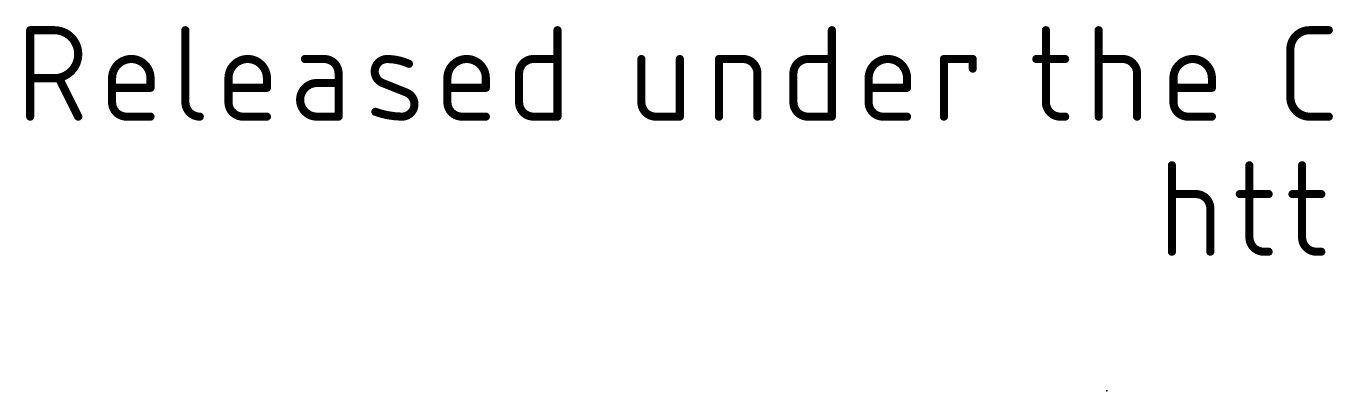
# Model space of a CAD drawing. Extents: x -25.4 to 61.2, y -12 to 25.5.
# Drawn here: x -25.4 to -0.83, y -11.43 to -4.57 of the extents above; entities that cross this region are included whole.
import ezdxf

# ---------------------------------------------------------------- set-up
doc = ezdxf.new("R2010")
doc.units = 0
doc.layers.add('23', color=53, linetype='CONTINUOUS')
doc.layers.add('51', color=53, linetype='CONTINUOUS')

msp = doc.modelspace()

# ---------------------------------------------------------------- linework, layer by layer
at = {"layer": '23'}
msp.add_point((-5.08, -11.43), dxfattribs=at)
at = {"layer": '51', "const_width": 0.1524}
for points in [[(-25.3238, -6.2738), (-25.3238, -4.6482)], [(-25.3238, -4.6482), (-24.8722, -4.6482)], [(-22.4053, -4.6482), (-22.4053, -6.0029)], [(-15.4093, -4.6482), (-15.4093, -6.2738)], [(-10.251, -4.6482), (-10.251, -6.2738)], [(-6.2259, -4.6482), (-6.2259, -6.0029)], [(-5.2347, -6.2738), (-5.2347, -4.6482)], [(-1.2683, -4.6482), (-0.9071, -4.6482)], [(-19.7964, -5.1901), (-20.1577, -5.1901)], [(-15.8608, -5.1901), (-15.4093, -5.1901)], [(-13.8319, -5.1901), (-13.8319, -6.0029)], [(-13.1094, -6.2738), (-13.1094, -5.1901)], [(-12.3729, -6.2738), (-12.3729, -5.1901)], [(-12.3729, -5.1901), (-11.9214, -5.1901)], [(-10.7025, -5.1901), (-10.251, -5.1901)], [(-8.144, -6.2738), (-8.144, -5.1901)], [(-8.144, -5.1901), (-7.6022, -5.1901)], [(-7.6022, -5.1901), (-7.6022, -5.3707)], [(-6.4065, -5.1901), (-5.8646, -5.1901)], [(-5.2347, -5.1901), (-4.7831, -5.1901)], [(-1.6296, -5.9126), (-1.6296, -5.0094)], [(-19.5255, -6.2738), (-19.5255, -5.461)], [(-16.1318, -6.0029), (-16.1318, -5.461)], [(-11.6505, -5.461), (-11.6505, -6.2738)], [(-10.9735, -6.0029), (-10.9735, -5.461)], [(-4.5122, -5.461), (-4.5122, -6.2738)], [(-24.8722, -5.5513), (-25.3238, -5.5513)], [(-24.4207, -6.2738), (-24.7819, -5.5513)], [(-23.7837, -6.0029), (-23.7837, -5.5513)], [(-23.0612, -5.5513), (-23.0612, -5.7319)], [(-21.5954, -6.0029), (-21.5954, -5.5513)], [(-20.8729, -5.5513), (-20.8729, -5.7319)], [(-19.5255, -5.6416), (-19.9319, -5.6416)], [(-18.2468, -5.8222), (-18.6984, -5.6416)], [(-17.4791, -6.0029), (-17.4791, -5.5513)], [(-16.7567, -5.5513), (-16.7567, -5.7319)], [(-9.5593, -6.0029), (-9.5593, -5.5513)], [(-8.8368, -5.5513), (-8.8368, -5.7319)], [(-3.8279, -6.0029), (-3.8279, -5.5513)], [(-3.1054, -5.5513), (-3.1054, -5.7319)], [(-23.0612, -5.7319), (-23.7837, -5.7319)], [(-20.8729, -5.7319), (-21.5954, -5.7319)], [(-16.7567, -5.7319), (-17.4791, -5.7319)], [(-8.8368, -5.7319), (-9.5593, -5.7319)], [(-3.1054, -5.7319), (-3.8279, -5.7319)], [(-23.0612, -6.2738), (-23.5128, -6.2738)], [(-20.8729, -6.2738), (-21.3244, -6.2738)], [(-19.9319, -6.2738), (-19.5255, -6.2738)], [(-16.7567, -6.2738), (-17.2082, -6.2738)], [(-15.4093, -6.2738), (-15.8608, -6.2738)], [(-13.5609, -6.2738), (-13.1094, -6.2738)], [(-10.251, -6.2738), (-10.7025, -6.2738)], [(-8.8368, -6.2738), (-9.2884, -6.2738)], [(-5.9549, -6.2738), (-5.8646, -6.2738)], [(-3.1054, -6.2738), (-3.557, -6.2738)], [(-0.9071, -6.2738), (-1.2683, -6.2738)], [(-3.8575, -8.8138), (-3.8575, -7.1882)], [(-2.3998, -7.1882), (-2.3998, -8.5429)], [(-1.4098, -7.1882), (-1.4098, -8.5429)], [(-3.8575, -7.7301), (-3.406, -7.7301)], [(-2.5804, -7.7301), (-2.0386, -7.7301)], [(-1.5905, -7.7301), (-1.0486, -7.7301)], [(-3.135, -8.001), (-3.135, -8.8138)], [(-2.1289, -8.8138), (-2.0386, -8.8138)], [(-1.1389, -8.8138), (-1.0486, -8.8138)]]:
    msp.add_lwpolyline(points, dxfattribs=at)
at = {"layer": '51'}
for points, const_width in [([(-25.2857, -4.6482, 1), (-25.3619, -4.6482)], 0.0762), ([(-25.3238, -4.6101, 1), (-25.3238, -4.6863)], 0.0762), ([(-24.8722, -5.5513, 1), (-24.8722, -4.6482)], 0.1524), ([(-24.8722, -4.6101, 1), (-24.8722, -4.6863)], 0.0762), ([(-24.8722, -4.6863, 1), (-24.8722, -4.6101)], 0.0762), ([(-22.3672, -4.6482, 1), (-22.4434, -4.6482)], 0.0762), ([(-15.3712, -4.6482, 1), (-15.4474, -4.6482)], 0.0762), ([(-10.2129, -4.6482, 1), (-10.2891, -4.6482)], 0.0762), ([(-6.1878, -4.6482, 1), (-6.264, -4.6482)], 0.0762), ([(-5.1966, -4.6482, 1), (-5.2728, -4.6482)], 0.0762), ([(-1.2683, -4.6482, 0.4142), (-1.6296, -5.0094)], 0.1524), ([(-1.2683, -4.6101, 1), (-1.2683, -4.6863)], 0.0762), ([(-1.2683, -4.6863, 1), (-1.2683, -4.6101)], 0.0762), ([(-0.9071, -4.6863, 1), (-0.9071, -4.6101)], 0.0762), ([(-23.0612, -5.5513, 1), (-23.7837, -5.5513)], 0.1524), ([(-20.8729, -5.5513, 1), (-21.5954, -5.5513)], 0.1524), ([(-20.1577, -5.152, 1), (-20.1577, -5.2282)], 0.0762), ([(-19.5255, -5.461, 0.4142), (-19.7964, -5.1901)], 0.1524), ([(-19.7964, -5.152, 1), (-19.7964, -5.2282)], 0.0762), ([(-19.7964, -5.2282, 1), (-19.7964, -5.152)], 0.0762), ([(-18.6081, -5.1901, 0.8318), (-18.6984, -5.6416)], 0.1524), ([(-18.2017, -5.2804, 0.1026), (-18.6081, -5.1901)], 0.1524), ([(-18.6075, -5.152, 1), (-18.6086, -5.2282)], 0.0762), ([(-18.6086, -5.2282, 1), (-18.6075, -5.152)], 0.0762), ([(-16.7567, -5.5513, 1), (-17.4791, -5.5513)], 0.1524), ([(-15.8608, -5.1901, 0.4142), (-16.1318, -5.461)], 0.1524), ([(-15.8608, -5.152, 1), (-15.8608, -5.2282)], 0.0762), ([(-15.8608, -5.2282, 1), (-15.8608, -5.152)], 0.0762), ([(-15.4093, -5.2282, 1), (-15.4093, -5.152)], 0.0762), ([(-13.7938, -5.1901, 1), (-13.87, -5.1901)], 0.0762), ([(-13.0713, -5.1901, 1), (-13.1475, -5.1901)], 0.0762), ([(-12.3348, -5.1901, 1), (-12.411, -5.1901)], 0.0762), ([(-12.3729, -5.152, 1), (-12.3729, -5.2282)], 0.0762), ([(-11.6505, -5.461, 0.4142), (-11.9214, -5.1901)], 0.1524), ([(-11.9214, -5.152, 1), (-11.9214, -5.2282)], 0.0762), ([(-11.9214, -5.2282, 1), (-11.9214, -5.152)], 0.0762), ([(-10.7025, -5.1901, 0.4142), (-10.9735, -5.461)], 0.1524), ([(-10.7025, -5.152, 1), (-10.7025, -5.2282)], 0.0762), ([(-10.7025, -5.2282, 1), (-10.7025, -5.152)], 0.0762), ([(-10.251, -5.2282, 1), (-10.251, -5.152)], 0.0762), ([(-8.8368, -5.5513, 1), (-9.5593, -5.5513)], 0.1524), ([(-8.1059, -5.1901, 1), (-8.1821, -5.1901)], 0.0762), ([(-8.144, -5.152, 1), (-8.144, -5.2282)], 0.0762), ([(-7.5641, -5.1901, 1), (-7.6403, -5.1901)], 0.0762), ([(-7.6022, -5.2282, 1), (-7.6022, -5.152)], 0.0762), ([(-6.4065, -5.152, 1), (-6.4065, -5.2282)], 0.0762), ([(-5.8646, -5.2282, 1), (-5.8646, -5.152)], 0.0762), ([(-5.2347, -5.152, 1), (-5.2347, -5.2282)], 0.0762), ([(-4.5122, -5.461, 0.4142), (-4.7831, -5.1901)], 0.1524), ([(-4.7831, -5.152, 1), (-4.7831, -5.2282)], 0.0762), ([(-4.7831, -5.2282, 1), (-4.7831, -5.152)], 0.0762), ([(-3.1054, -5.5513, 1), (-3.8279, -5.5513)], 0.1524), ([(-1.5915, -5.0094, 1), (-1.6677, -5.0094)], 0.0762), ([(-1.6677, -5.0094, 1), (-1.5915, -5.0094)], 0.0762), ([(-19.4874, -5.461, 1), (-19.5636, -5.461)], 0.0762), ([(-18.2173, -5.3151, 1), (-18.186, -5.2456)], 0.0762), ([(-16.0937, -5.461, 1), (-16.1699, -5.461)], 0.0762), ([(-11.6124, -5.461, 1), (-11.6886, -5.461)], 0.0762), ([(-10.9354, -5.461, 1), (-11.0116, -5.461)], 0.0762), ([(-7.6403, -5.3707, 1), (-7.5641, -5.3707)], 0.0762), ([(-4.4741, -5.461, 1), (-4.5503, -5.461)], 0.0762), ([(-25.3238, -5.5132, 1), (-25.3238, -5.5894)], 0.0762), ([(-24.8722, -5.5132, 1), (-24.8722, -5.5894)], 0.0762), ([(-24.8722, -5.5894, 1), (-24.8722, -5.5132)], 0.0762), ([(-24.7479, -5.5343, 1), (-24.816, -5.5684)], 0.0762), ([(-23.7456, -5.5513, 1), (-23.8218, -5.5513)], 0.0762), ([(-23.8218, -5.5513, 1), (-23.7456, -5.5513)], 0.0762), ([(-23.0231, -5.5513, 1), (-23.0993, -5.5513)], 0.0762), ([(-23.0993, -5.5513, 1), (-23.0231, -5.5513)], 0.0762), ([(-21.5573, -5.5513, 1), (-21.6335, -5.5513)], 0.0762), ([(-21.6335, -5.5513, 1), (-21.5573, -5.5513)], 0.0762), ([(-20.8348, -5.5513, 1), (-20.911, -5.5513)], 0.0762), ([(-20.911, -5.5513, 1), (-20.8348, -5.5513)], 0.0762), ([(-19.9319, -5.6416, 1), (-19.9319, -6.2738)], 0.1524), ([(-19.9319, -5.6035, 1), (-19.9319, -5.6797)], 0.0762), ([(-19.9319, -5.6797, 1), (-19.9319, -5.6035)], 0.0762), ([(-19.5636, -5.461, 1), (-19.4874, -5.461)], 0.0762), ([(-19.5255, -5.6797, 1), (-19.5255, -5.6035)], 0.0762), ([(-18.6842, -5.6063, 1), (-18.7125, -5.677)], 0.0762), ([(-18.7125, -5.677, 1), (-18.6842, -5.6062)], 0.0762), ([(-17.441, -5.5513, 1), (-17.5172, -5.5513)], 0.0762), ([(-17.5172, -5.5513, 1), (-17.441, -5.5513)], 0.0762), ([(-16.7186, -5.5513, 1), (-16.7948, -5.5513)], 0.0762), ([(-16.7948, -5.5513, 1), (-16.7186, -5.5513)], 0.0762), ([(-16.1699, -5.461, 1), (-16.0937, -5.461)], 0.0762), ([(-11.6886, -5.461, 1), (-11.6124, -5.461)], 0.0762), ([(-11.0116, -5.461, 1), (-10.9354, -5.461)], 0.0762), ([(-9.5212, -5.5513, 1), (-9.5974, -5.5513)], 0.0762), ([(-9.5974, -5.5513, 1), (-9.5212, -5.5513)], 0.0762), ([(-8.7987, -5.5513, 1), (-8.8749, -5.5513)], 0.0762), ([(-8.8749, -5.5513, 1), (-8.7987, -5.5513)], 0.0762), ([(-4.5503, -5.461, 1), (-4.4741, -5.461)], 0.0762), ([(-3.7898, -5.5513, 1), (-3.866, -5.5513)], 0.0762), ([(-3.866, -5.5513, 1), (-3.7898, -5.5513)], 0.0762), ([(-3.0673, -5.5513, 1), (-3.1435, -5.5513)], 0.0762), ([(-3.1435, -5.5513, 1), (-3.0673, -5.5513)], 0.0762), ([(-23.7837, -5.6938, 1), (-23.7837, -5.77)], 0.0762), ([(-23.0993, -5.7319, 1), (-23.0231, -5.7319)], 0.0762), ([(-23.0612, -5.77, 1), (-23.0612, -5.6938)], 0.0762), ([(-21.5954, -5.6938, 1), (-21.5954, -5.77)], 0.0762), ([(-20.911, -5.7319, 1), (-20.8348, -5.7319)], 0.0762), ([(-20.8729, -5.77, 1), (-20.8729, -5.6938)], 0.0762), ([(-18.3371, -6.2738, 0.8318), (-18.2468, -5.8222)], 0.1524), ([(-18.2327, -5.7869, 1), (-18.261, -5.8576)], 0.0762), ([(-18.261, -5.8576, 1), (-18.2327, -5.7869)], 0.0762), ([(-17.4791, -5.6938, 1), (-17.4791, -5.77)], 0.0762), ([(-16.7948, -5.7319, 1), (-16.7186, -5.7319)], 0.0762), ([(-16.7567, -5.77, 1), (-16.7567, -5.6938)], 0.0762), ([(-9.5593, -5.6938, 1), (-9.5593, -5.77)], 0.0762), ([(-8.8749, -5.7319, 1), (-8.7987, -5.7319)], 0.0762), ([(-8.8368, -5.77, 1), (-8.8368, -5.6938)], 0.0762), ([(-3.8279, -5.6938, 1), (-3.8279, -5.77)], 0.0762), ([(-3.1435, -5.7319, 1), (-3.0673, -5.7319)], 0.0762), ([(-3.1054, -5.77, 1), (-3.1054, -5.6938)], 0.0762), ([(-1.6296, -5.9126, 0.4142), (-1.2683, -6.2738)], 0.1524), ([(-1.5915, -5.9126, 1), (-1.6677, -5.9126)], 0.0762), ([(-1.6677, -5.9126, 1), (-1.5915, -5.9126)], 0.0762), ([(-23.7837, -6.0029, 0.4142), (-23.5128, -6.2738)], 0.1524), ([(-23.7456, -6.0029, 1), (-23.8218, -6.0029)], 0.0762), ([(-23.8218, -6.0029, 1), (-23.7456, -6.0029)], 0.0762), ([(-22.4053, -6.0029, 0.4142), (-22.1344, -6.2738)], 0.1524), ([(-22.3672, -6.0029, 1), (-22.4434, -6.0029)], 0.0762), ([(-22.4434, -6.0029, 1), (-22.3672, -6.0029)], 0.0762), ([(-21.5954, -6.0029, 0.4142), (-21.3244, -6.2738)], 0.1524), ([(-21.5573, -6.0029, 1), (-21.6335, -6.0029)], 0.0762), ([(-21.6335, -6.0029, 1), (-21.5573, -6.0029)], 0.0762), ([(-18.8209, -6.1476, 1), (-18.8467, -6.2193)], 0.0762), ([(-18.8338, -6.1835, 0.083), (-18.3371, -6.2738)], 0.1524), ([(-17.4791, -6.0029, 0.4142), (-17.2082, -6.2738)], 0.1524), ([(-17.441, -6.0029, 1), (-17.5172, -6.0029)], 0.0762), ([(-17.5172, -6.0029, 1), (-17.441, -6.0029)], 0.0762), ([(-16.1318, -6.0029, 0.4142), (-15.8608, -6.2738)], 0.1524), ([(-16.0937, -6.0029, 1), (-16.1699, -6.0029)], 0.0762), ([(-16.1699, -6.0029, 1), (-16.0937, -6.0029)], 0.0762), ([(-13.8319, -6.0029, 0.4142), (-13.5609, -6.2738)], 0.1524), ([(-13.7938, -6.0029, 1), (-13.87, -6.0029)], 0.0762), ([(-13.87, -6.0029, 1), (-13.7938, -6.0029)], 0.0762), ([(-10.9735, -6.0029, 0.4142), (-10.7025, -6.2738)], 0.1524), ([(-10.9354, -6.0029, 1), (-11.0116, -6.0029)], 0.0762), ([(-11.0116, -6.0029, 1), (-10.9354, -6.0029)], 0.0762), ([(-9.5593, -6.0029, 0.4142), (-9.2884, -6.2738)], 0.1524), ([(-9.5212, -6.0029, 1), (-9.5974, -6.0029)], 0.0762), ([(-9.5974, -6.0029, 1), (-9.5212, -6.0029)], 0.0762), ([(-6.2259, -6.0029, 0.4142), (-5.9549, -6.2738)], 0.1524), ([(-6.1878, -6.0029, 1), (-6.264, -6.0029)], 0.0762), ([(-6.264, -6.0029, 1), (-6.1878, -6.0029)], 0.0762), ([(-3.8279, -6.0029, 0.4142), (-3.557, -6.2738)], 0.1524), ([(-3.7898, -6.0029, 1), (-3.866, -6.0029)], 0.0762), ([(-3.866, -6.0029, 1), (-3.7898, -6.0029)], 0.0762), ([(-25.3619, -6.2738, 1), (-25.2857, -6.2738)], 0.0762), ([(-24.4548, -6.2908, 1), (-24.3866, -6.2568)], 0.0762), ([(-23.5128, -6.2357, 1), (-23.5128, -6.3119)], 0.0762), ([(-23.5128, -6.3119, 1), (-23.5128, -6.2357)], 0.0762), ([(-23.0612, -6.3119, 1), (-23.0612, -6.2357)], 0.0762), ([(-22.1344, -6.3119, 1), (-22.1344, -6.2357)], 0.0762), ([(-21.3244, -6.2357, 1), (-21.3244, -6.3119)], 0.0762), ([(-21.3244, -6.3119, 1), (-21.3244, -6.2357)], 0.0762), ([(-20.8729, -6.3119, 1), (-20.8729, -6.2357)], 0.0762), ([(-19.9319, -6.2357, 1), (-19.9319, -6.3119)], 0.0762), ([(-19.9319, -6.3119, 1), (-19.9319, -6.2357)], 0.0762), ([(-19.5636, -6.2738, 1), (-19.4874, -6.2738)], 0.0762), ([(-19.5255, -6.3119, 1), (-19.5255, -6.2357)], 0.0762), ([(-18.3366, -6.2357, 1), (-18.3377, -6.3119)], 0.0762), ([(-18.3377, -6.3119, 1), (-18.3366, -6.2357)], 0.0762), ([(-17.2082, -6.2357, 1), (-17.2082, -6.3119)], 0.0762), ([(-17.2082, -6.3119, 1), (-17.2082, -6.2357)], 0.0762), ([(-16.7567, -6.3119, 1), (-16.7567, -6.2357)], 0.0762), ([(-15.8608, -6.2357, 1), (-15.8608, -6.3119)], 0.0762), ([(-15.8608, -6.3119, 1), (-15.8608, -6.2357)], 0.0762), ([(-15.4474, -6.2738, 1), (-15.3712, -6.2738)], 0.0762), ([(-15.4093, -6.3119, 1), (-15.4093, -6.2357)], 0.0762), ([(-13.5609, -6.2357, 1), (-13.5609, -6.3119)], 0.0762), ([(-13.5609, -6.3119, 1), (-13.5609, -6.2357)], 0.0762), ([(-13.1475, -6.2738, 1), (-13.0713, -6.2738)], 0.0762), ([(-13.1094, -6.3119, 1), (-13.1094, -6.2357)], 0.0762), ([(-12.411, -6.2738, 1), (-12.3348, -6.2738)], 0.0762), ([(-11.6886, -6.2738, 1), (-11.6124, -6.2738)], 0.0762), ([(-10.7025, -6.2357, 1), (-10.7025, -6.3119)], 0.0762), ([(-10.7025, -6.3119, 1), (-10.7025, -6.2357)], 0.0762), ([(-10.2891, -6.2738, 1), (-10.2129, -6.2738)], 0.0762), ([(-10.251, -6.3119, 1), (-10.251, -6.2357)], 0.0762), ([(-9.2884, -6.2357, 1), (-9.2884, -6.3119)], 0.0762), ([(-9.2884, -6.3119, 1), (-9.2884, -6.2357)], 0.0762), ([(-8.8368, -6.3119, 1), (-8.8368, -6.2357)], 0.0762), ([(-8.1821, -6.2738, 1), (-8.1059, -6.2738)], 0.0762), ([(-5.9549, -6.2357, 1), (-5.9549, -6.3119)], 0.0762), ([(-5.9549, -6.3119, 1), (-5.9549, -6.2357)], 0.0762), ([(-5.8646, -6.3119, 1), (-5.8646, -6.2357)], 0.0762), ([(-5.2728, -6.2738, 1), (-5.1966, -6.2738)], 0.0762), ([(-4.5503, -6.2738, 1), (-4.4741, -6.2738)], 0.0762), ([(-3.557, -6.2357, 1), (-3.557, -6.3119)], 0.0762), ([(-3.557, -6.3119, 1), (-3.557, -6.2357)], 0.0762), ([(-3.1054, -6.3119, 1), (-3.1054, -6.2357)], 0.0762), ([(-1.2683, -6.2357, 1), (-1.2683, -6.3119)], 0.0762), ([(-1.2683, -6.3119, 1), (-1.2683, -6.2357)], 0.0762), ([(-0.9071, -6.3119, 1), (-0.9071, -6.2357)], 0.0762), ([(-3.8194, -7.1882, 1), (-3.8956, -7.1882)], 0.0762), ([(-2.3617, -7.1882, 1), (-2.4379, -7.1882)], 0.0762), ([(-1.3717, -7.1882, 1), (-1.4479, -7.1882)], 0.0762), ([(-3.8575, -7.692, 1), (-3.8575, -7.7682)], 0.0762), ([(-3.135, -8.001, 0.4142), (-3.406, -7.7301)], 0.1524), ([(-3.406, -7.692, 1), (-3.406, -7.7682)], 0.0762), ([(-3.406, -7.7682, 1), (-3.406, -7.692)], 0.0762), ([(-2.5804, -7.692, 1), (-2.5804, -7.7682)], 0.0762), ([(-2.0386, -7.7682, 1), (-2.0386, -7.692)], 0.0762), ([(-1.5905, -7.692, 1), (-1.5905, -7.7682)], 0.0762), ([(-1.0486, -7.7682, 1), (-1.0486, -7.692)], 0.0762), ([(-3.0969, -8.001, 1), (-3.1731, -8.001)], 0.0762), ([(-3.1731, -8.001, 1), (-3.0969, -8.001)], 0.0762), ([(-2.3998, -8.5429, 0.4142), (-2.1289, -8.8138)], 0.1524), ([(-2.3617, -8.5429, 1), (-2.4379, -8.5429)], 0.0762), ([(-2.4379, -8.5429, 1), (-2.3617, -8.5429)], 0.0762), ([(-1.4098, -8.5429, 0.4142), (-1.1389, -8.8138)], 0.1524), ([(-1.3717, -8.5429, 1), (-1.4479, -8.5429)], 0.0762), ([(-1.4479, -8.5429, 1), (-1.3717, -8.5429)], 0.0762), ([(-3.8956, -8.8138, 1), (-3.8194, -8.8138)], 0.0762), ([(-3.1731, -8.8138, 1), (-3.0969, -8.8138)], 0.0762), ([(-2.1289, -8.7757, 1), (-2.1289, -8.8519)], 0.0762), ([(-2.1289, -8.8519, 1), (-2.1289, -8.7757)], 0.0762), ([(-2.0386, -8.8519, 1), (-2.0386, -8.7757)], 0.0762), ([(-1.1389, -8.7757, 1), (-1.1389, -8.8519)], 0.0762), ([(-1.1389, -8.8519, 1), (-1.1389, -8.7757)], 0.0762), ([(-1.0486, -8.8519, 1), (-1.0486, -8.7757)], 0.0762)]:
    msp.add_lwpolyline(points, format="xyb", dxfattribs=dict(at, const_width=const_width))

doc.saveas('drawing.dxf')
